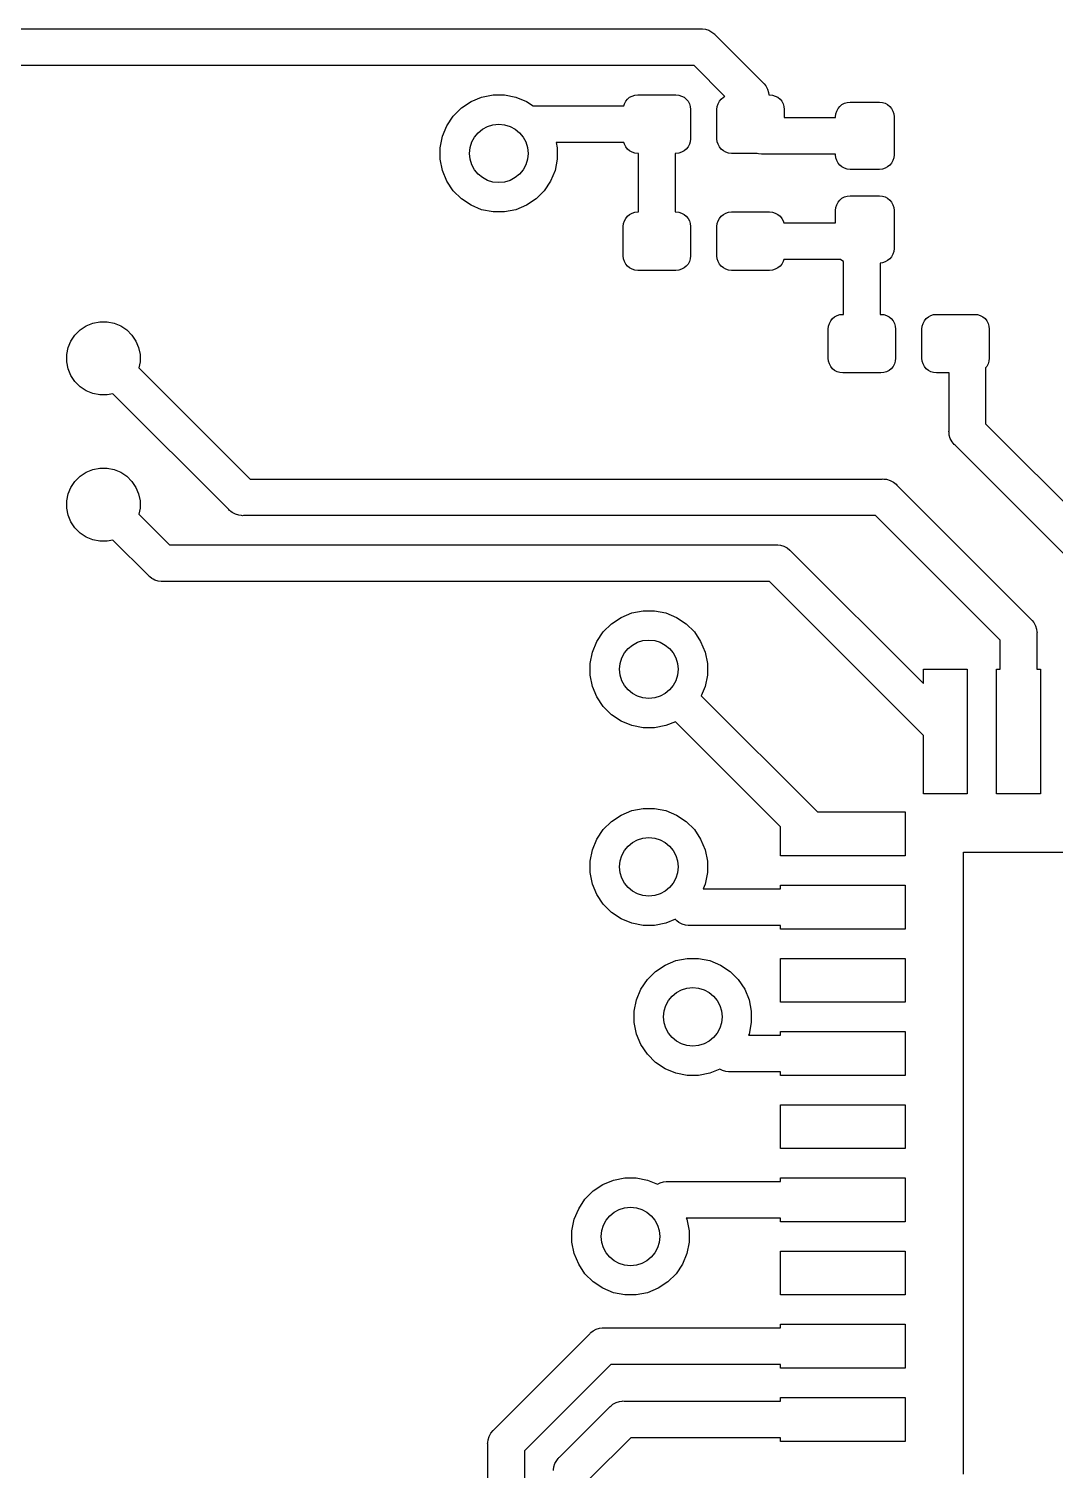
# Model space of a CAD drawing. Extents: x 165.4 to 194.6, y -135.1 to -105.7.
# Drawn here: x 179.99 to 187, y -115.6 to -105.75 of the extents above; entities that cross this region are included whole.
import ezdxf

# ---------------------------------------------------------------- set-up
doc = ezdxf.new("R2010")
doc.units = 0
doc.layers.add('BLACK', color=7, linetype='CONTINUOUS')

msp = doc.modelspace()

# ---------------------------------------------------------------- linework, layer by layer
at = {"layer": 'BLACK', "linetype": 'CONTINUOUS'}
for p, q in [((173.731, -105.75), (184.58, -105.75)), ((184.58, -105.75), (184.586, -105.749)), ((184.586, -105.749), (184.592, -105.75)), ((184.592, -105.75), (184.592, -105.75)), ((184.592, -105.75), (184.611, -105.752)), ((184.611, -105.752), (184.634, -105.759)), ((184.634, -105.759), (184.656, -105.771)), ((184.656, -105.771), (184.675, -105.786)), ((184.675, -105.786), (184.679, -105.791)), ((184.679, -105.791), (185.004, -106.116)), ((184.534, -106), (173.777, -106)), ((184.745, -106.211), (184.534, -106)), ((185.004, -106.116), (185.009, -106.12)), ((185.009, -106.12), (185.013, -106.125)), ((185.013, -106.125), (185.024, -106.139)), ((185.024, -106.139), (185.031, -106.152)), ((185.031, -106.152), (185.036, -106.161)), ((185.036, -106.161), (185.043, -106.184)), ((182.945, -106.289), (183.011, -106.246)), ((183.011, -106.246), (183.083, -106.215)), ((183.083, -106.215), (183.161, -106.2)), ((183.161, -106.2), (183.239, -106.2)), ((183.239, -106.2), (183.317, -106.215)), ((183.317, -106.215), (183.389, -106.246)), ((183.389, -106.246), (183.434, -106.275)), ((184.058, -106.262), (184.067, -106.244)), ((184.067, -106.244), (184.079, -106.229)), ((184.079, -106.229), (184.094, -106.217)), ((184.094, -106.217), (184.112, -106.208)), ((184.112, -106.208), (184.13, -106.202)), ((184.13, -106.202), (184.15, -106.2)), ((184.15, -106.2), (184.41, -106.2)), ((184.41, -106.2), (184.43, -106.202)), ((184.43, -106.202), (184.448, -106.208)), ((184.448, -106.208), (184.466, -106.217)), ((184.466, -106.217), (184.481, -106.229)), ((184.481, -106.229), (184.493, -106.244)), ((184.493, -106.244), (184.502, -106.262)), ((184.698, -106.262), (184.707, -106.244)), ((184.707, -106.244), (184.719, -106.229)), ((184.719, -106.229), (184.734, -106.217)), ((184.734, -106.217), (184.745, -106.211)), ((185.043, -106.184), (185.045, -106.2)), ((185.045, -106.2), (185.05, -106.2)), ((185.05, -106.2), (185.07, -106.202)), ((185.07, -106.202), (185.088, -106.208)), ((185.088, -106.208), (185.106, -106.217)), ((185.106, -106.217), (185.121, -106.229)), ((185.121, -106.229), (185.133, -106.244)), ((185.133, -106.244), (185.142, -106.262)), ((185.544, -106.267), (185.562, -106.258)), ((185.562, -106.258), (185.58, -106.252)), ((185.58, -106.252), (185.6, -106.25)), ((185.6, -106.25), (185.8, -106.25)), ((185.8, -106.25), (185.82, -106.252)), ((185.82, -106.252), (185.838, -106.258)), ((185.838, -106.258), (185.856, -106.267)), ((182.846, -106.411), (182.889, -106.345)), ((182.889, -106.345), (182.945, -106.289)), ((183.434, -106.275), (184.054, -106.275)), ((184.054, -106.275), (184.058, -106.262)), ((184.502, -106.262), (184.508, -106.28)), ((184.508, -106.28), (184.51, -106.3)), ((184.51, -106.3), (184.51, -106.5)), ((184.69, -106.3), (184.692, -106.28)), ((184.69, -106.5), (184.69, -106.3)), ((184.692, -106.28), (184.698, -106.262)), ((185.142, -106.262), (185.148, -106.28)), ((185.148, -106.28), (185.15, -106.3)), ((185.15, -106.3), (185.15, -106.355)), ((185.15, -106.355), (185.5, -106.355)), ((185.5, -106.35), (185.502, -106.33)), ((185.5, -106.355), (185.5, -106.35)), ((185.502, -106.33), (185.508, -106.312)), ((185.508, -106.312), (185.517, -106.294)), ((185.517, -106.294), (185.529, -106.279)), ((185.529, -106.279), (185.544, -106.267)), ((185.856, -106.267), (185.871, -106.279)), ((185.871, -106.279), (185.883, -106.294)), ((185.883, -106.294), (185.892, -106.312)), ((185.892, -106.312), (185.898, -106.33)), ((185.898, -106.33), (185.9, -106.35)), ((185.9, -106.35), (185.9, -106.61)), ((182.815, -106.483), (182.846, -106.411)), ((182.8, -106.561), (182.815, -106.483)), ((184.054, -106.525), (183.593, -106.525)), ((183.593, -106.525), (183.6, -106.561)), ((184.058, -106.538), (184.054, -106.525)), ((184.067, -106.556), (184.058, -106.538)), ((184.502, -106.538), (184.493, -106.556)), ((184.508, -106.52), (184.502, -106.538)), ((184.51, -106.5), (184.508, -106.52)), ((184.692, -106.52), (184.69, -106.5)), ((184.698, -106.538), (184.692, -106.52)), ((184.707, -106.556), (184.698, -106.538)), ((182.8, -106.639), (182.8, -106.561)), ((182.815, -106.717), (182.8, -106.639)), ((183.6, -106.639), (183.585, -106.717)), ((183.6, -106.561), (183.6, -106.639)), ((184.079, -106.571), (184.067, -106.556)), ((184.094, -106.583), (184.079, -106.571)), ((184.112, -106.592), (184.094, -106.583)), ((184.13, -106.598), (184.112, -106.592)), ((184.15, -106.6), (184.13, -106.598)), ((184.155, -106.6), (184.15, -106.6)), ((184.155, -107), (184.155, -106.6)), ((184.41, -106.6), (184.405, -106.6)), ((184.405, -106.6), (184.405, -107)), ((184.43, -106.598), (184.41, -106.6)), ((184.448, -106.592), (184.43, -106.598)), ((184.466, -106.583), (184.448, -106.592)), ((184.481, -106.571), (184.466, -106.583)), ((184.493, -106.556), (184.481, -106.571)), ((184.719, -106.571), (184.707, -106.556)), ((184.734, -106.583), (184.719, -106.571)), ((184.752, -106.592), (184.734, -106.583)), ((184.77, -106.598), (184.752, -106.592)), ((184.79, -106.6), (184.77, -106.598)), ((184.965, -106.6), (184.79, -106.6)), ((184.975, -106.603), (184.965, -106.6)), ((184.994, -106.605), (184.975, -106.603)), ((185, -106.606), (184.994, -106.605)), ((184.994, -106.605), (184.994, -106.605)), ((185.006, -106.605), (185, -106.606)), ((185.5, -106.605), (185.006, -106.605)), ((185.5, -106.61), (185.5, -106.605)), ((185.502, -106.63), (185.5, -106.61)), ((185.508, -106.648), (185.502, -106.63)), ((185.517, -106.666), (185.508, -106.648)), ((185.892, -106.648), (185.883, -106.666)), ((185.898, -106.63), (185.892, -106.648)), ((185.9, -106.61), (185.898, -106.63)), ((182.846, -106.789), (182.815, -106.717)), ((183.585, -106.717), (183.554, -106.789)), ((185.529, -106.681), (185.517, -106.666)), ((185.544, -106.693), (185.529, -106.681)), ((185.562, -106.702), (185.544, -106.693)), ((185.58, -106.708), (185.562, -106.702)), ((185.6, -106.71), (185.58, -106.708)), ((185.8, -106.71), (185.6, -106.71)), ((185.82, -106.708), (185.8, -106.71)), ((185.838, -106.702), (185.82, -106.708)), ((185.856, -106.693), (185.838, -106.702)), ((185.871, -106.681), (185.856, -106.693)), ((185.883, -106.666), (185.871, -106.681)), ((182.889, -106.855), (182.846, -106.789)), ((183.554, -106.789), (183.511, -106.855)), ((182.945, -106.911), (182.889, -106.855)), ((183.011, -106.954), (182.945, -106.911)), ((183.455, -106.911), (183.389, -106.954)), ((183.511, -106.855), (183.455, -106.911)), ((185.508, -106.952), (185.517, -106.934)), ((185.517, -106.934), (185.529, -106.919)), ((185.529, -106.919), (185.544, -106.907)), ((185.544, -106.907), (185.562, -106.898)), ((185.562, -106.898), (185.58, -106.892)), ((185.58, -106.892), (185.6, -106.89)), ((185.6, -106.89), (185.8, -106.89)), ((185.8, -106.89), (185.82, -106.892)), ((185.82, -106.892), (185.838, -106.898)), ((185.838, -106.898), (185.856, -106.907)), ((185.856, -106.907), (185.871, -106.919)), ((185.871, -106.919), (185.883, -106.934)), ((185.883, -106.934), (185.892, -106.952)), ((183.083, -106.985), (183.011, -106.954)), ((183.161, -107), (183.083, -106.985)), ((183.239, -107), (183.161, -107)), ((183.317, -106.985), (183.239, -107)), ((183.389, -106.954), (183.317, -106.985)), ((184.058, -107.062), (184.067, -107.044)), ((184.067, -107.044), (184.079, -107.029)), ((184.079, -107.029), (184.094, -107.017)), ((184.094, -107.017), (184.112, -107.008)), ((184.112, -107.008), (184.13, -107.002)), ((184.13, -107.002), (184.15, -107)), ((184.15, -107), (184.155, -107)), ((184.405, -107), (184.41, -107)), ((184.41, -107), (184.43, -107.002)), ((184.43, -107.002), (184.448, -107.008)), ((184.448, -107.008), (184.466, -107.017)), ((184.466, -107.017), (184.481, -107.029)), ((184.481, -107.029), (184.493, -107.044)), ((184.493, -107.044), (184.502, -107.062)), ((184.698, -107.062), (184.707, -107.044)), ((184.707, -107.044), (184.719, -107.029)), ((184.719, -107.029), (184.734, -107.017)), ((184.734, -107.017), (184.752, -107.008)), ((184.752, -107.008), (184.77, -107.002)), ((184.77, -107.002), (184.79, -107)), ((184.79, -107), (185.05, -107)), ((185.05, -107), (185.07, -107.002)), ((185.07, -107.002), (185.088, -107.008)), ((185.088, -107.008), (185.106, -107.017)), ((185.106, -107.017), (185.121, -107.029)), ((185.121, -107.029), (185.133, -107.044)), ((185.133, -107.044), (185.142, -107.062)), ((185.5, -106.99), (185.502, -106.97)), ((185.5, -107.075), (185.5, -106.99)), ((185.502, -106.97), (185.508, -106.952)), ((185.892, -106.952), (185.898, -106.97)), ((185.898, -106.97), (185.9, -106.99)), ((185.9, -106.99), (185.9, -107.25)), ((184.05, -107.1), (184.052, -107.08)), ((184.05, -107.3), (184.05, -107.1)), ((184.052, -107.08), (184.058, -107.062)), ((184.502, -107.062), (184.508, -107.08)), ((184.508, -107.08), (184.51, -107.1)), ((184.51, -107.1), (184.51, -107.3)), ((184.69, -107.1), (184.692, -107.08)), ((184.69, -107.3), (184.69, -107.1)), ((184.692, -107.08), (184.698, -107.062)), ((185.142, -107.062), (185.146, -107.075)), ((185.146, -107.075), (185.5, -107.075)), ((184.052, -107.32), (184.05, -107.3)), ((184.058, -107.338), (184.052, -107.32)), ((184.067, -107.356), (184.058, -107.338)), ((184.502, -107.338), (184.493, -107.356)), ((184.508, -107.32), (184.502, -107.338)), ((184.51, -107.3), (184.508, -107.32)), ((184.692, -107.32), (184.69, -107.3)), ((184.698, -107.338), (184.692, -107.32)), ((184.707, -107.356), (184.698, -107.338)), ((185.142, -107.338), (185.133, -107.356)), ((185.146, -107.325), (185.142, -107.338)), ((185.535, -107.325), (185.146, -107.325)), ((185.544, -107.333), (185.535, -107.325)), ((185.555, -107.339), (185.544, -107.333)), ((185.555, -107.7), (185.555, -107.339)), ((185.838, -107.342), (185.82, -107.348)), ((185.856, -107.333), (185.838, -107.342)), ((185.871, -107.321), (185.856, -107.333)), ((185.883, -107.306), (185.871, -107.321)), ((185.892, -107.288), (185.883, -107.306)), ((185.898, -107.27), (185.892, -107.288)), ((185.9, -107.25), (185.898, -107.27)), ((184.079, -107.371), (184.067, -107.356)), ((184.094, -107.383), (184.079, -107.371)), ((184.112, -107.392), (184.094, -107.383)), ((184.13, -107.398), (184.112, -107.392)), ((184.15, -107.4), (184.13, -107.398)), ((184.41, -107.4), (184.15, -107.4)), ((184.43, -107.398), (184.41, -107.4)), ((184.448, -107.392), (184.43, -107.398)), ((184.466, -107.383), (184.448, -107.392)), ((184.481, -107.371), (184.466, -107.383)), ((184.493, -107.356), (184.481, -107.371)), ((184.719, -107.371), (184.707, -107.356)), ((184.734, -107.383), (184.719, -107.371)), ((184.752, -107.392), (184.734, -107.383)), ((184.77, -107.398), (184.752, -107.392)), ((184.79, -107.4), (184.77, -107.398)), ((185.05, -107.4), (184.79, -107.4)), ((185.07, -107.398), (185.05, -107.4)), ((185.088, -107.392), (185.07, -107.398)), ((185.106, -107.383), (185.088, -107.392)), ((185.121, -107.371), (185.106, -107.383)), ((185.133, -107.356), (185.121, -107.371)), ((185.82, -107.348), (185.805, -107.35)), ((185.805, -107.35), (185.805, -107.7)), ((185.467, -107.744), (185.479, -107.729)), ((185.479, -107.729), (185.494, -107.717)), ((185.494, -107.717), (185.512, -107.708)), ((185.512, -107.708), (185.53, -107.702)), ((185.53, -107.702), (185.55, -107.7)), ((185.55, -107.7), (185.555, -107.7)), ((185.805, -107.7), (185.81, -107.7)), ((185.81, -107.7), (185.83, -107.702)), ((185.83, -107.702), (185.848, -107.708)), ((185.848, -107.708), (185.866, -107.717)), ((185.866, -107.717), (185.881, -107.729)), ((185.881, -107.729), (185.893, -107.744)), ((186.107, -107.744), (186.119, -107.729)), ((186.119, -107.729), (186.134, -107.717)), ((186.134, -107.717), (186.152, -107.708)), ((186.152, -107.708), (186.17, -107.702)), ((186.17, -107.702), (186.19, -107.7)), ((186.19, -107.7), (186.45, -107.7)), ((186.45, -107.7), (186.47, -107.702)), ((186.47, -107.702), (186.488, -107.708)), ((186.488, -107.708), (186.506, -107.717)), ((186.506, -107.717), (186.521, -107.729)), ((186.521, -107.729), (186.533, -107.744)), ((180.306, -107.841), (180.341, -107.806)), ((180.341, -107.806), (180.382, -107.778)), ((180.382, -107.778), (180.427, -107.76)), ((180.427, -107.76), (180.475, -107.75)), ((180.475, -107.75), (180.525, -107.75)), ((180.525, -107.75), (180.573, -107.76)), ((180.573, -107.76), (180.618, -107.778)), ((180.618, -107.778), (180.659, -107.806)), ((180.659, -107.806), (180.694, -107.841)), ((185.45, -107.8), (185.452, -107.78)), ((185.45, -108), (185.45, -107.8)), ((185.452, -107.78), (185.458, -107.762)), ((185.458, -107.762), (185.467, -107.744)), ((185.893, -107.744), (185.902, -107.762)), ((185.902, -107.762), (185.908, -107.78)), ((185.908, -107.78), (185.91, -107.8)), ((185.91, -107.8), (185.91, -108)), ((186.09, -107.8), (186.092, -107.78)), ((186.09, -108), (186.09, -107.8)), ((186.092, -107.78), (186.098, -107.762)), ((186.098, -107.762), (186.107, -107.744)), ((186.533, -107.744), (186.542, -107.762)), ((186.542, -107.762), (186.548, -107.78)), ((186.548, -107.78), (186.55, -107.8)), ((186.55, -107.8), (186.55, -108)), ((180.25, -107.975), (180.26, -107.927)), ((180.26, -107.927), (180.278, -107.882)), ((180.278, -107.882), (180.306, -107.841)), ((180.694, -107.841), (180.722, -107.882)), ((180.722, -107.882), (180.74, -107.927)), ((180.74, -107.927), (180.75, -107.975)), ((180.25, -108.025), (180.25, -107.975)), ((180.26, -108.073), (180.25, -108.025)), ((180.75, -108.025), (180.742, -108.065)), ((180.75, -107.975), (180.75, -108.025)), ((185.452, -108.02), (185.45, -108)), ((185.458, -108.038), (185.452, -108.02)), ((185.908, -108.02), (185.902, -108.038)), ((185.91, -108), (185.908, -108.02)), ((186.092, -108.02), (186.09, -108)), ((186.098, -108.038), (186.092, -108.02)), ((186.548, -108.02), (186.542, -108.038)), ((186.55, -108), (186.548, -108.02)), ((180.278, -108.118), (180.26, -108.073)), ((180.306, -108.159), (180.278, -108.118)), ((180.742, -108.065), (181.502, -108.825)), ((185.467, -108.056), (185.458, -108.038)), ((185.479, -108.071), (185.467, -108.056)), ((185.494, -108.083), (185.479, -108.071)), ((185.512, -108.092), (185.494, -108.083)), ((185.53, -108.098), (185.512, -108.092)), ((185.55, -108.1), (185.53, -108.098)), ((185.81, -108.1), (185.55, -108.1)), ((185.83, -108.098), (185.81, -108.1)), ((185.848, -108.092), (185.83, -108.098)), ((185.866, -108.083), (185.848, -108.092)), ((185.881, -108.071), (185.866, -108.083)), ((185.893, -108.056), (185.881, -108.071)), ((185.902, -108.038), (185.893, -108.056)), ((186.107, -108.056), (186.098, -108.038)), ((186.119, -108.071), (186.107, -108.056)), ((186.134, -108.083), (186.119, -108.071)), ((186.152, -108.092), (186.134, -108.083)), ((186.17, -108.098), (186.152, -108.092)), ((186.19, -108.1), (186.17, -108.098)), ((186.275, -108.1), (186.19, -108.1)), ((186.275, -108.494), (186.275, -108.1)), ((186.533, -108.056), (186.525, -108.065)), ((186.525, -108.065), (186.525, -108.448)), ((186.542, -108.038), (186.533, -108.056)), ((180.341, -108.194), (180.306, -108.159)), ((180.382, -108.222), (180.341, -108.194)), ((180.427, -108.24), (180.382, -108.222)), ((180.475, -108.25), (180.427, -108.24)), ((180.525, -108.25), (180.475, -108.25)), ((180.565, -108.242), (180.525, -108.25)), ((181.357, -109.034), (180.565, -108.242)), ((186.274, -108.5), (186.275, -108.494)), ((186.275, -108.506), (186.274, -108.5)), ((186.277, -108.525), (186.275, -108.506)), ((186.275, -108.506), (186.275, -108.506)), ((186.525, -108.448), (187.834, -109.757)), ((186.284, -108.548), (186.277, -108.525)), ((186.296, -108.57), (186.284, -108.548)), ((186.311, -108.589), (186.296, -108.57)), ((186.316, -108.593), (186.311, -108.589)), ((187.625, -109.902), (186.316, -108.593)), ((180.306, -108.841), (180.341, -108.806)), ((180.341, -108.806), (180.382, -108.778)), ((180.382, -108.778), (180.427, -108.76)), ((180.427, -108.76), (180.475, -108.75)), ((180.475, -108.75), (180.525, -108.75)), ((180.525, -108.75), (180.573, -108.76)), ((180.573, -108.76), (180.618, -108.778)), ((180.618, -108.778), (180.659, -108.806)), ((180.659, -108.806), (180.694, -108.841)), ((180.26, -108.927), (180.278, -108.882)), ((180.278, -108.882), (180.306, -108.841)), ((180.694, -108.841), (180.722, -108.882)), ((180.722, -108.882), (180.74, -108.927)), ((181.502, -108.825), (185.819, -108.825)), ((185.819, -108.825), (185.825, -108.824)), ((185.825, -108.824), (185.831, -108.825)), ((185.831, -108.825), (185.831, -108.825)), ((185.831, -108.825), (185.849, -108.827)), ((185.849, -108.827), (185.873, -108.834)), ((185.873, -108.834), (185.895, -108.846)), ((185.895, -108.846), (185.914, -108.861)), ((185.914, -108.861), (185.918, -108.866)), ((185.918, -108.866), (186.834, -109.782)), ((180.25, -108.975), (180.26, -108.927)), ((180.25, -109.025), (180.25, -108.975)), ((180.74, -108.927), (180.75, -108.975)), ((180.75, -108.975), (180.75, -109.025)), ((180.26, -109.073), (180.25, -109.025)), ((180.278, -109.118), (180.26, -109.073)), ((180.75, -109.025), (180.742, -109.065)), ((180.742, -109.065), (180.952, -109.275)), ((181.361, -109.039), (181.357, -109.034)), ((181.366, -109.043), (181.361, -109.039)), ((181.37, -109.046), (181.366, -109.043)), ((181.366, -109.043), (181.366, -109.043)), ((181.38, -109.054), (181.37, -109.046)), ((181.402, -109.066), (181.38, -109.054)), ((181.425, -109.073), (181.402, -109.066)), ((181.444, -109.075), (181.425, -109.073)), ((181.45, -109.076), (181.444, -109.075)), ((181.444, -109.075), (181.444, -109.075)), ((181.456, -109.075), (181.45, -109.076)), ((185.773, -109.075), (181.456, -109.075)), ((186.625, -109.927), (185.773, -109.075)), ((180.306, -109.159), (180.278, -109.118)), ((180.341, -109.194), (180.306, -109.159)), ((180.382, -109.222), (180.341, -109.194)), ((180.427, -109.24), (180.382, -109.222)), ((180.475, -109.25), (180.427, -109.24)), ((180.525, -109.25), (180.475, -109.25)), ((180.565, -109.242), (180.525, -109.25)), ((180.807, -109.484), (180.565, -109.242)), ((180.952, -109.275), (185.094, -109.275)), ((185.094, -109.275), (185.1, -109.274)), ((185.1, -109.274), (185.106, -109.275)), ((185.106, -109.275), (185.106, -109.275)), ((185.106, -109.275), (185.125, -109.277)), ((185.125, -109.277), (185.148, -109.284)), ((185.148, -109.284), (185.17, -109.296)), ((185.17, -109.296), (185.189, -109.311)), ((185.189, -109.311), (185.193, -109.316)), ((185.193, -109.316), (186.1, -110.223)), ((180.811, -109.489), (180.807, -109.484)), ((180.816, -109.493), (180.811, -109.489)), ((180.83, -109.504), (180.816, -109.493)), ((180.841, -109.51), (180.83, -109.504)), ((180.852, -109.516), (180.841, -109.51)), ((180.875, -109.523), (180.852, -109.516)), ((180.894, -109.525), (180.875, -109.523)), ((180.9, -109.526), (180.894, -109.525)), ((180.894, -109.525), (180.894, -109.525)), ((180.906, -109.525), (180.9, -109.526)), ((185.048, -109.525), (180.906, -109.525)), ((186.1, -110.577), (185.048, -109.525)), ((183.97, -109.814), (184.036, -109.771)), ((184.036, -109.771), (184.108, -109.74)), ((184.108, -109.74), (184.186, -109.725)), ((184.186, -109.725), (184.264, -109.725)), ((184.264, -109.725), (184.342, -109.74)), ((184.342, -109.74), (184.414, -109.771)), ((184.414, -109.771), (184.48, -109.814)), ((186.834, -109.782), (186.839, -109.786)), ((186.839, -109.786), (186.843, -109.791)), ((186.843, -109.791), (186.843, -109.791)), ((186.843, -109.791), (186.854, -109.805)), ((186.854, -109.805), (186.862, -109.819)), ((183.871, -109.936), (183.914, -109.87)), ((183.914, -109.87), (183.97, -109.814)), ((184.48, -109.814), (184.536, -109.87)), ((184.536, -109.87), (184.579, -109.936)), ((186.862, -109.819), (186.866, -109.827)), ((186.866, -109.827), (186.873, -109.85)), ((186.873, -109.85), (186.875, -109.869)), ((186.875, -109.869), (186.875, -109.869)), ((186.875, -109.869), (186.876, -109.875)), ((186.876, -109.875), (186.875, -109.881)), ((186.875, -109.881), (186.875, -110.125)), ((183.84, -110.008), (183.871, -109.936)), ((184.579, -109.936), (184.61, -110.008)), ((186.625, -110.125), (186.625, -109.927)), ((183.825, -110.086), (183.84, -110.008)), ((183.825, -110.164), (183.825, -110.086)), ((184.61, -110.008), (184.625, -110.086)), ((184.625, -110.086), (184.625, -110.164)), ((183.84, -110.242), (183.825, -110.164)), ((184.625, -110.164), (184.61, -110.242)), ((186.1, -110.223), (186.1, -110.125)), ((186.1, -110.125), (186.4, -110.125)), ((186.4, -110.125), (186.4, -110.975)), ((186.6, -110.975), (186.6, -110.125)), ((186.6, -110.125), (186.625, -110.125)), ((186.875, -110.125), (186.9, -110.125)), ((186.9, -110.125), (186.9, -110.975)), ((183.871, -110.314), (183.84, -110.242)), ((184.61, -110.242), (184.583, -110.306)), ((183.914, -110.38), (183.871, -110.314)), ((183.97, -110.436), (183.914, -110.38)), ((184.583, -110.306), (185.377, -111.1)), ((184.036, -110.479), (183.97, -110.436)), ((184.108, -110.51), (184.036, -110.479)), ((184.406, -110.483), (184.342, -110.51)), ((185.125, -111.202), (184.406, -110.483)), ((184.186, -110.525), (184.108, -110.51)), ((184.264, -110.525), (184.186, -110.525)), ((184.342, -110.51), (184.264, -110.525)), ((186.1, -110.975), (186.1, -110.577)), ((186.4, -110.975), (186.1, -110.975)), ((186.9, -110.975), (186.6, -110.975)), ((184.108, -111.09), (184.186, -111.075)), ((184.186, -111.075), (184.264, -111.075)), ((184.264, -111.075), (184.342, -111.09)), ((183.914, -111.22), (183.97, -111.164)), ((183.97, -111.164), (184.036, -111.121)), ((184.036, -111.121), (184.108, -111.09)), ((184.342, -111.09), (184.414, -111.121)), ((184.414, -111.121), (184.48, -111.164)), ((184.48, -111.164), (184.536, -111.22)), ((185.377, -111.1), (185.975, -111.1)), ((185.975, -111.1), (185.975, -111.4)), ((183.871, -111.286), (183.914, -111.22)), ((184.536, -111.22), (184.579, -111.286)), ((185.125, -111.4), (185.125, -111.202)), ((183.825, -111.436), (183.84, -111.358)), ((183.84, -111.358), (183.871, -111.286)), ((184.579, -111.286), (184.61, -111.358)), ((184.61, -111.358), (184.625, -111.436)), ((186.375, -115.625), (186.375, -111.375)), ((186.375, -111.375), (187.125, -111.375)), ((183.825, -111.514), (183.825, -111.436)), ((184.625, -111.436), (184.625, -111.514)), ((185.975, -111.4), (185.125, -111.4)), ((183.84, -111.592), (183.825, -111.514)), ((184.625, -111.514), (184.61, -111.592)), ((183.871, -111.664), (183.84, -111.592)), ((183.914, -111.73), (183.871, -111.664)), ((184.61, -111.592), (184.596, -111.625)), ((184.596, -111.625), (185.125, -111.625)), ((185.125, -111.625), (185.125, -111.6)), ((185.125, -111.6), (185.975, -111.6)), ((185.975, -111.6), (185.975, -111.9)), ((183.97, -111.786), (183.914, -111.73)), ((184.036, -111.829), (183.97, -111.786)), ((184.108, -111.86), (184.036, -111.829)), ((184.186, -111.875), (184.108, -111.86)), ((184.342, -111.86), (184.264, -111.875)), ((184.406, -111.833), (184.342, -111.86)), ((184.407, -111.834), (184.406, -111.833)), ((184.411, -111.839), (184.407, -111.834)), ((184.416, -111.843), (184.411, -111.839)), ((184.43, -111.854), (184.416, -111.843)), ((184.444, -111.862), (184.43, -111.854)), ((184.452, -111.866), (184.444, -111.862)), ((184.475, -111.873), (184.452, -111.866)), ((184.494, -111.875), (184.475, -111.873)), ((184.264, -111.875), (184.186, -111.875)), ((184.5, -111.876), (184.494, -111.875)), ((184.494, -111.875), (184.494, -111.875)), ((184.506, -111.875), (184.5, -111.876)), ((185.125, -111.875), (184.506, -111.875)), ((185.125, -111.9), (185.125, -111.875)), ((185.975, -111.9), (185.125, -111.9)), ((184.27, -112.189), (184.336, -112.146)), ((184.336, -112.146), (184.409, -112.115)), ((184.409, -112.115), (184.486, -112.1)), ((184.486, -112.1), (184.565, -112.1)), ((184.565, -112.1), (184.642, -112.115)), ((184.642, -112.115), (184.715, -112.146)), ((184.715, -112.146), (184.78, -112.189)), ((185.125, -112.4), (185.125, -112.1)), ((185.125, -112.1), (185.975, -112.1)), ((185.975, -112.1), (185.975, -112.4)), ((184.171, -112.311), (184.215, -112.245)), ((184.215, -112.245), (184.27, -112.189)), ((184.78, -112.189), (184.836, -112.245)), ((184.836, -112.245), (184.88, -112.311)), ((184.141, -112.383), (184.171, -112.311)), ((184.88, -112.311), (184.91, -112.383)), ((184.125, -112.461), (184.141, -112.383)), ((184.125, -112.539), (184.125, -112.461)), ((184.91, -112.383), (184.925, -112.461)), ((184.925, -112.461), (184.925, -112.539)), ((185.975, -112.4), (185.125, -112.4)), ((184.141, -112.617), (184.125, -112.539)), ((184.925, -112.539), (184.91, -112.617)), ((184.171, -112.689), (184.141, -112.617)), ((184.91, -112.617), (184.906, -112.625)), ((184.906, -112.625), (185.125, -112.625)), ((185.125, -112.625), (185.125, -112.6)), ((185.125, -112.6), (185.975, -112.6)), ((185.975, -112.6), (185.975, -112.9)), ((184.215, -112.755), (184.171, -112.689)), ((184.27, -112.811), (184.215, -112.755)), ((184.336, -112.854), (184.27, -112.811)), ((184.409, -112.885), (184.336, -112.854)), ((184.71, -112.857), (184.642, -112.885)), ((184.727, -112.866), (184.71, -112.857)), ((184.486, -112.9), (184.409, -112.885)), ((184.565, -112.9), (184.486, -112.9)), ((184.642, -112.885), (184.565, -112.9)), ((184.751, -112.873), (184.727, -112.866)), ((184.769, -112.875), (184.751, -112.873)), ((184.775, -112.876), (184.769, -112.875)), ((184.769, -112.875), (184.769, -112.875)), ((184.781, -112.875), (184.775, -112.876)), ((185.125, -112.875), (184.781, -112.875)), ((185.125, -112.9), (185.125, -112.875)), ((185.975, -112.9), (185.125, -112.9)), ((185.125, -113.4), (185.125, -113.1)), ((185.125, -113.1), (185.975, -113.1)), ((185.975, -113.1), (185.975, -113.4)), ((185.975, -113.4), (185.125, -113.4)), ((183.911, -113.646), (183.983, -113.615)), ((183.983, -113.615), (184.061, -113.6)), ((184.061, -113.6), (184.139, -113.6)), ((184.139, -113.6), (184.217, -113.615)), ((184.217, -113.615), (184.284, -113.643)), ((184.284, -113.643), (184.302, -113.634)), ((184.302, -113.634), (184.325, -113.627)), ((184.325, -113.627), (184.344, -113.625)), ((184.344, -113.625), (184.35, -113.624)), ((184.344, -113.625), (184.344, -113.625)), ((184.35, -113.624), (184.356, -113.625)), ((184.356, -113.625), (185.125, -113.625)), ((185.125, -113.625), (185.125, -113.6)), ((185.125, -113.6), (185.975, -113.6)), ((185.975, -113.6), (185.975, -113.9)), ((183.789, -113.745), (183.845, -113.689)), ((183.845, -113.689), (183.911, -113.646)), ((183.715, -113.883), (183.746, -113.811)), ((183.746, -113.811), (183.789, -113.745)), ((183.7, -113.961), (183.715, -113.883)), ((185.125, -113.875), (184.481, -113.875)), ((184.481, -113.875), (184.485, -113.883)), ((184.485, -113.883), (184.5, -113.961)), ((185.125, -113.9), (185.125, -113.875)), ((185.975, -113.9), (185.125, -113.9)), ((183.7, -114.039), (183.7, -113.961)), ((183.715, -114.117), (183.7, -114.039)), ((184.5, -114.039), (184.485, -114.117)), ((184.5, -113.961), (184.5, -114.039)), ((183.746, -114.189), (183.715, -114.117)), ((184.485, -114.117), (184.454, -114.189)), ((185.125, -114.4), (185.125, -114.1)), ((185.125, -114.1), (185.975, -114.1)), ((185.975, -114.1), (185.975, -114.4)), ((183.789, -114.255), (183.746, -114.189)), ((184.454, -114.189), (184.411, -114.255)), ((183.845, -114.311), (183.789, -114.255)), ((183.911, -114.354), (183.845, -114.311)), ((184.355, -114.311), (184.289, -114.354)), ((184.411, -114.255), (184.355, -114.311)), ((183.983, -114.385), (183.911, -114.354)), ((184.061, -114.4), (183.983, -114.385)), ((184.139, -114.4), (184.061, -114.4)), ((184.217, -114.385), (184.139, -114.4)), ((184.289, -114.354), (184.217, -114.385)), ((185.975, -114.4), (185.125, -114.4)), ((183.866, -114.634), (183.889, -114.627)), ((183.889, -114.627), (183.907, -114.625)), ((183.907, -114.625), (183.914, -114.624)), ((183.907, -114.625), (183.907, -114.625)), ((183.914, -114.624), (183.92, -114.625)), ((183.92, -114.625), (185.125, -114.625)), ((185.125, -114.625), (185.125, -114.6)), ((185.125, -114.6), (185.975, -114.6)), ((185.975, -114.6), (185.975, -114.9)), ((183.166, -115.321), (183.821, -114.666)), ((183.821, -114.666), (183.825, -114.661)), ((183.825, -114.661), (183.83, -114.657)), ((183.83, -114.657), (183.844, -114.646)), ((183.83, -114.657), (183.83, -114.657)), ((183.844, -114.646), (183.866, -114.634)), ((183.844, -114.646), (183.844, -114.646)), ((183.844, -114.646), (183.844, -114.646)), ((183.965, -114.875), (183.375, -115.465)), ((185.125, -114.875), (183.965, -114.875)), ((185.125, -114.9), (185.125, -114.875)), ((185.975, -114.9), (185.125, -114.9)), ((185.125, -115.125), (185.125, -115.1)), ((185.125, -115.1), (185.975, -115.1)), ((185.975, -115.1), (185.975, -115.4)), ((183.616, -115.507), (183.957, -115.166)), ((183.957, -115.166), (183.961, -115.161)), ((183.961, -115.161), (183.967, -115.157)), ((183.967, -115.157), (183.98, -115.146)), ((183.98, -115.146), (184.002, -115.134)), ((184.002, -115.134), (184.025, -115.127)), ((184.025, -115.127), (184.044, -115.125)), ((184.044, -115.125), (184.05, -115.124)), ((184.044, -115.125), (184.044, -115.125)), ((184.05, -115.124), (184.056, -115.125)), ((184.056, -115.125), (185.125, -115.125)), ((183.124, -115.414), (183.125, -115.407)), ((183.125, -115.42), (183.124, -115.414)), ((183.125, -115.407), (183.127, -115.389)), ((183.125, -115.407), (183.125, -115.407)), ((183.127, -115.389), (183.134, -115.366)), ((183.134, -115.366), (183.146, -115.344)), ((183.146, -115.344), (183.161, -115.325)), ((183.161, -115.325), (183.166, -115.321)), ((184.102, -115.375), (183.825, -115.652)), ((185.125, -115.375), (184.102, -115.375)), ((185.125, -115.4), (185.125, -115.375)), ((185.975, -115.4), (185.125, -115.4)), ((183.125, -116.731), (183.125, -115.42)), ((183.375, -115.465), (183.375, -116.686)), ((183.605, -115.518), (183.607, -115.516)), ((183.607, -115.516), (183.611, -115.511)), ((183.611, -115.511), (183.616, -115.507)), ((183.574, -115.6), (183.575, -115.594)), ((183.575, -115.594), (183.577, -115.575)), ((183.575, -115.594), (183.575, -115.594)), ((183.577, -115.575), (183.584, -115.552)), ((183.584, -115.552), (183.596, -115.53)), ((183.596, -115.53), (183.605, -115.518))]:
    msp.add_line(p, q, dxfattribs=at)
at = {"layer": 'BLACK'}
for centre in [(183.2, -106.6), (184.225, -110.125), (184.225, -111.475), (184.525, -112.5), (184.1, -114)]:
    msp.add_circle(centre, 0.2, dxfattribs=at)

doc.saveas('drawing.dxf')
